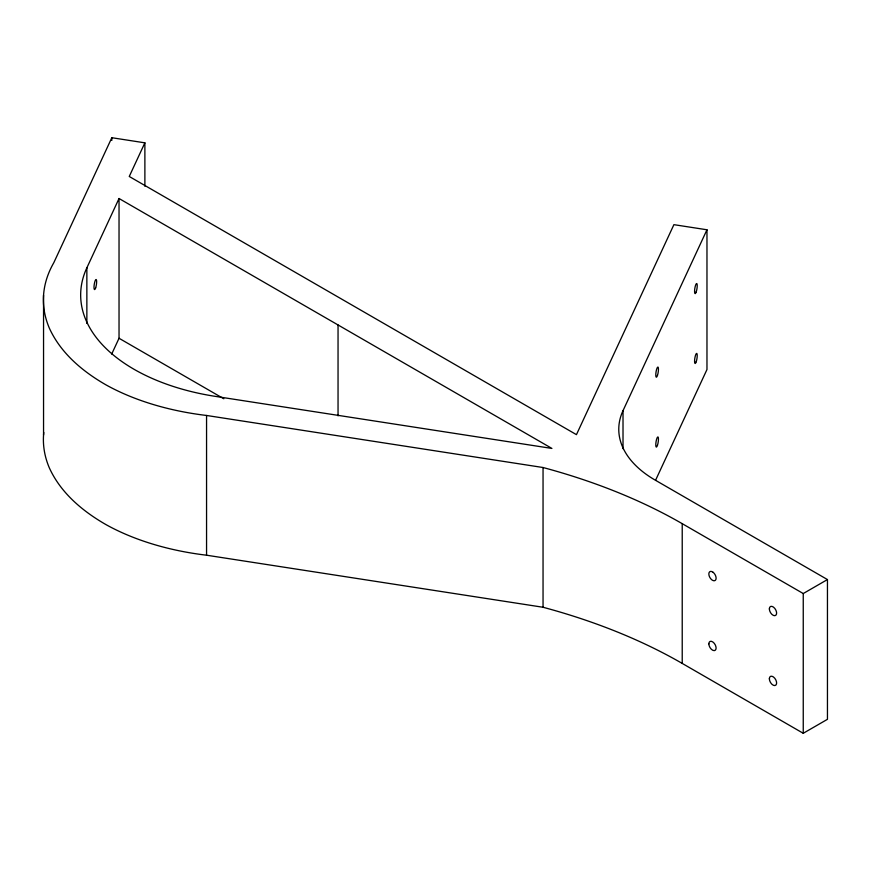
<?xml version="1.0" encoding="UTF-8"?>
<svg xmlns="http://www.w3.org/2000/svg" width="871" height="871" viewBox="0 0 871 871"><rect width="100%" height="100%" fill="white"/><g stroke="black" fill="none" stroke-linecap="round" stroke-linejoin="round"><path stroke-width="1.31" d="M144.88 186.242L144.88 142.833L111.815 137.716L53.806 262.704A204.402 118.01 0 0 0 49.364 328.193C60.796 353.256 82.647 371.503 106.12 384.949A204.402 118.01 0 0 0 206.558 415.467L543.047 467.52A486.236 280.723 0 0 1 682.222 523.667L803.247 593.543L827.45 579.563L827.45 719.315L803.247 733.284L682.222 663.419A486.236 280.723 0 0 0 543.047 607.261L206.558 555.208A204.402 118.01 0 0 1 106.12 524.69C82.647 511.255 60.796 493.008 49.364 467.934A204.402 118.01 0 0 1 43.768 432.473M86.86 267.822L119.033 198.512L551.909 448.434L215.42 396.381A181.81 104.966 0 0 1 86.86 267.822L86.86 323.446M144.88 142.833L129.256 176.475L576.45 434.651L673.904 224.664L706.969 229.781L706.969 369.533L655.569 480.28M111.695 354.072L119.033 338.264L119.033 198.512M623.015 448.663L623.015 410.677L706.969 229.781M827.45 579.563L655.264 480.15A124.597 71.934 0 0 1 623.015 410.677M119.033 338.264L223.825 398.766M803.247 593.543L803.247 733.284M682.222 523.667L682.222 663.419M543.047 467.52L543.047 607.261M338.046 324.959L338.046 415.859M206.558 415.467L206.558 555.208M111.815 137.716L111.815 140.427M43.55 295.269L43.55 435.01M713.099 572.301L712.151 571.714A5.139 2.961 60 0 0 708.852 573.804A5.139 2.961 60 0 0 711.857 579.846L712.805 580.434A5.139 2.961 60 0 0 716.104 578.344A5.139 2.961 60 0 0 713.099 572.301M769.354 608.916A5.139 2.961 60 0 0 774.809 615.688A5.139 2.961 60 0 0 774.809 608.426A5.139 2.961 60 0 0 769.354 608.916M769.354 678.781A5.139 2.961 60 0 0 774.809 685.564A5.139 2.961 60 0 0 774.809 678.302A5.139 2.961 60 0 0 769.354 678.781M708.852 643.854A5.139 2.961 60 0 0 714.296 650.626A5.139 2.961 60 0 0 714.296 643.364A5.139 2.961 60 0 0 708.852 643.854M95.658 287.855A5.139 1.089 -81.2 0 0 96.256 279.558A5.139 1.089 -81.2 0 0 94.035 286.232A5.139 1.089 -81.2 0 0 95.658 287.855M696.234 291.894A5.139 1.089 -81.2 0 0 696.833 283.587A5.139 1.089 -81.2 0 0 694.612 290.261A5.139 1.089 -81.2 0 0 696.234 291.894M696.234 361.759A5.139 1.089 -81.2 0 0 696.833 353.463A5.139 1.089 -81.2 0 0 694.612 360.137A5.139 1.089 -81.2 0 0 696.234 361.759M657.463 375.434A5.139 1.089 -81.2 0 0 658.062 367.137A5.139 1.089 -81.2 0 0 655.83 373.801A5.139 1.089 -81.2 0 0 657.463 375.434M657.463 445.31A5.139 1.089 -81.2 0 0 658.062 437.013A5.139 1.089 -81.2 0 0 655.83 443.677A5.139 1.089 -81.2 0 0 657.463 445.31"/></g></svg>
